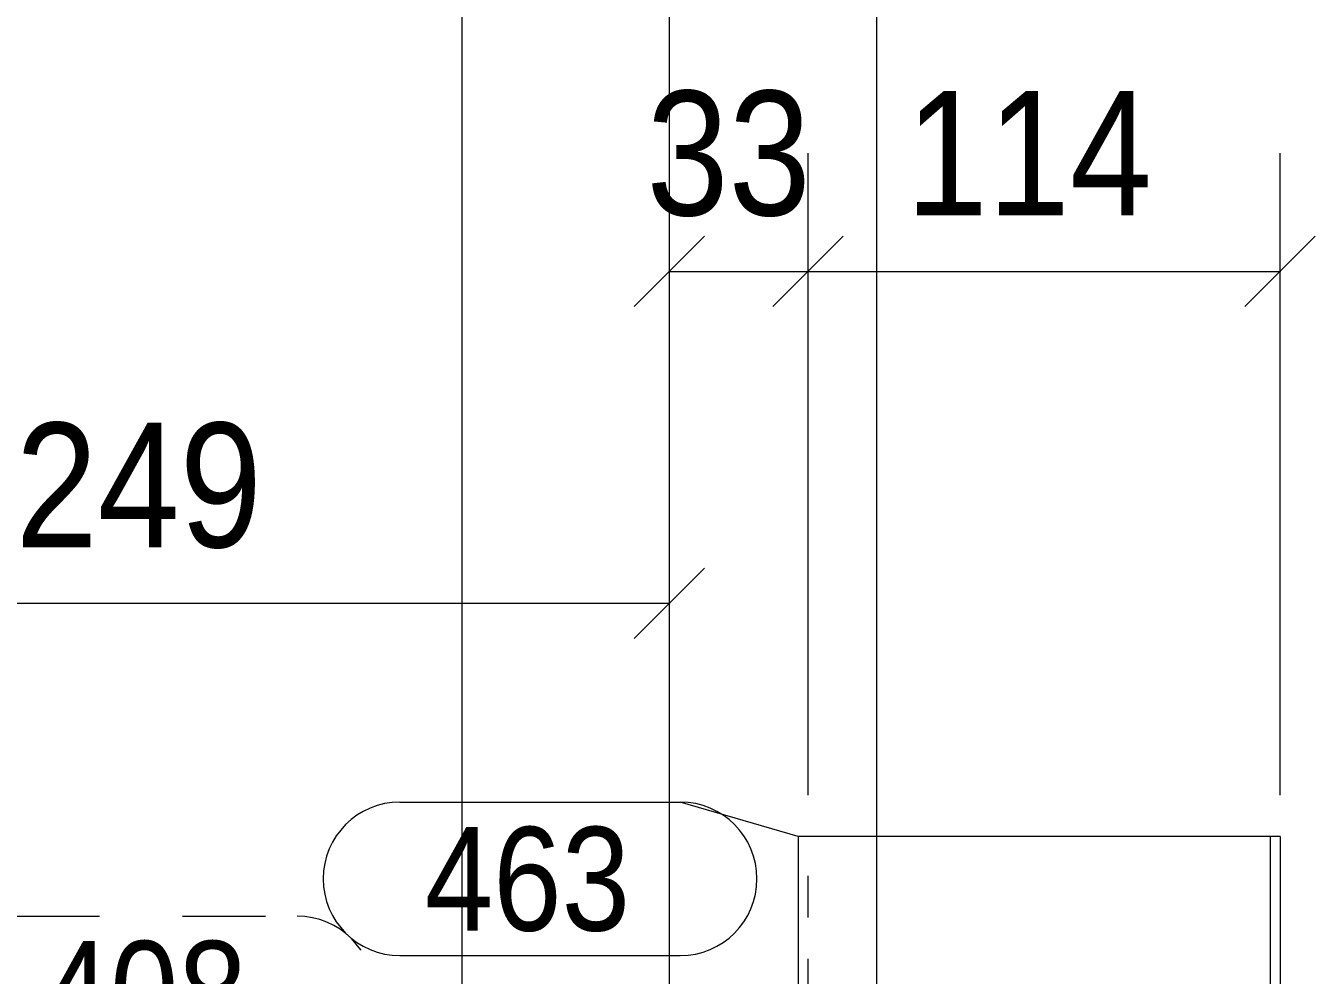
# Model space of a CAD drawing. Header units: millimetres. Extents: x 2 to 825, y 1 to 579.
# Drawn here: x 69.82 to 100.92, y 499.04 to 521.92 of the extents above; entities that cross this region are included whole.
import ezdxf

# ---------------------------------------------------------------- set-up
doc = ezdxf.new("R2010")
doc.units = ezdxf.units.MM
for name, pattern in [('XKITLINE00', [0]), ('XKITLINE01', [4, 1, -1, 1, -1]), ('XKITLINE02', [4, 2, -2])]:
    doc.linetypes.add(name, pattern=pattern)
for name, color, linetype, lineweight in [('Dimensions', 7, 'Continuous', 0), ('Part', 2, 'Continuous', 0), ('PartMark', 7, 'Continuous', 0)]:
    doc.layers.add(name, color=color, linetype=linetype, lineweight=lineweight)
doc.styles.add('ARIAL', font='ARIAL.TTF')

# ---------------------------------------------------------------- blocks, each defined once
blk = doc.blocks.new('*A44')
at = {"layer": 'Part', "color": 2, "linetype": 'XKITLINE00', "lineweight": 0}
for p, q in [((100.072, 502.378), (88.449, 502.378)), ((88.449, 502.378), (88.449, 491.404)), ((99.83, 502.378), (99.83, 491.28)), ((100.072, 502.378), (100.072, 491.294))]:
    blk.add_line(p, q, dxfattribs=at)
at = {"layer": 'Part', "color": 7, "linetype": 'XKITLINE01', "lineweight": 0}
for p, q in [((88.69, 482.428), (88.69, 502.378)), ((88.449, 491.404), (88.449, 482.428)), ((99.83, 491.28), (99.83, 482.428)), ((100.072, 491.294), (100.072, 482.428)), ((100.072, 482.428), (88.449, 482.428))]:
    blk.add_line(p, q, dxfattribs=at)
blk = doc.blocks.new('*A176')
at = {"layer": 'PartMark', "color": 7, "linetype": 'XKITLINE02', "lineweight": 0}
for p, q in [((69.603, 500.46), (76.366, 500.46)), ((69.603, 496.76), (76.366, 496.76)), ((76.594, 486.718), (76.366, 496.76))]:
    blk.add_line(p, q, dxfattribs=at)
for centre, start, end in [((69.603, 498.61), 90, 270), ((76.366, 498.61), 270, 90)]:
    blk.add_arc(centre, 1.85, start, end, dxfattribs=at)
at = {"layer": 'PartMark', "color": 3, "style": 'ARIAL', "width": 0.85}
blk.add_text('408', height=2.5, dxfattribs=at).set_placement((70.203, 497.36))
blk = doc.blocks.new('*A178')
at = {"layer": 'PartMark', "color": 7, "linetype": 'XKITLINE00', "lineweight": 0}
for p, q in [((78.844, 503.209), (85.607, 503.209)), ((88.449, 502.378), (85.607, 503.209)), ((78.844, 499.509), (85.607, 499.509))]:
    blk.add_line(p, q, dxfattribs=at)
for centre, start, end in [((78.844, 501.359), 90, 270), ((85.607, 501.359), 270, 90)]:
    blk.add_arc(centre, 1.85, start, end, dxfattribs=at)
at = {"layer": 'PartMark', "color": 3, "style": 'ARIAL', "width": 0.85}
blk.add_text('463', height=2.5, dxfattribs=at).set_placement((79.444, 500.109))
blk = doc.blocks.new('*A185')
at = {"layer": 'Dimensions', "color": 7, "linetype": 'XKITLINE00', "lineweight": 0}
for p, q in [((60.479, 489.104), (60.479, 510.85)), ((85.344, 491.41), (85.344, 510.85)), ((61.327, 508.848), (59.63, 507.151)), ((86.193, 508.848), (84.496, 507.151)), ((60.479, 508), (85.344, 508))]:
    blk.add_line(p, q, dxfattribs=at)
at = {"layer": 'Dimensions', "color": 3}
for p in [(60.479, 508), (85.344, 508)]:
    blk.add_point(p, dxfattribs=at)
at = {"layer": 'Dimensions', "color": 3, "style": 'ARIAL', "width": 0.85}
blk.add_text('249', height=3, dxfattribs=at).set_placement((69.574, 509.35))
blk = doc.blocks.new('*A186')
at = {"layer": 'Dimensions', "color": 7, "linetype": 'XKITLINE00', "lineweight": 0}
for p, q in [((80.344, 486.647), (80.344, 534.85)), ((85.344, 491.41), (85.344, 534.85)), ((81.193, 532.848), (79.496, 531.151)), ((86.193, 532.848), (84.496, 531.151)), ((80.344, 532), (85.344, 532))]:
    blk.add_line(p, q, dxfattribs=at)
at = {"layer": 'Dimensions', "color": 3}
for p in [(80.344, 532), (85.344, 532)]:
    blk.add_point(p, dxfattribs=at)
at = {"layer": 'Dimensions', "color": 3, "style": 'ARIAL', "width": 0.85}
blk.add_text('50', height=3, dxfattribs=at).set_placement((80.619, 533.35))
blk = doc.blocks.new('*A187')
at = {"layer": 'Dimensions', "color": 7, "linetype": 'XKITLINE00', "lineweight": 0}
for p, q in [((85.344, 491.41), (85.344, 534.4)), ((90.344, 486.647), (90.344, 534.4)), ((86.193, 532.848), (84.496, 531.151)), ((91.193, 532.848), (89.496, 531.151)), ((85.344, 532), (90.344, 532))]:
    blk.add_line(p, q, dxfattribs=at)
at = {"layer": 'Dimensions', "color": 3}
for p in [(85.344, 532), (90.344, 532)]:
    blk.add_point(p, dxfattribs=at)
at = {"layer": 'Dimensions', "color": 3, "style": 'ARIAL', "width": 0.85}
blk.add_text('50', height=3, dxfattribs=at).set_placement((85.619, 527.65))
blk = doc.blocks.new('*A188')
at = {"layer": 'Dimensions', "color": 7, "linetype": 'XKITLINE00', "lineweight": 0}
for p, q in [((85.344, 491.41), (85.344, 518.85)), ((88.69, 503.378), (88.69, 518.85)), ((86.193, 516.848), (84.496, 515.151)), ((89.539, 516.848), (87.842, 515.151)), ((85.344, 516), (88.69, 516))]:
    blk.add_line(p, q, dxfattribs=at)
at = {"layer": 'Dimensions', "color": 3}
for p in [(85.344, 516), (88.69, 516)]:
    blk.add_point(p, dxfattribs=at)
at = {"layer": 'Dimensions', "color": 3, "style": 'ARIAL', "width": 0.85}
blk.add_text('33', height=3, dxfattribs=at).set_placement((84.792, 517.35))
blk = doc.blocks.new('*A189')
at = {"layer": 'Dimensions', "color": 7, "linetype": 'XKITLINE00', "lineweight": 0}
for p, q in [((88.69, 503.378), (88.69, 518.85)), ((100.072, 503.378), (100.072, 518.85)), ((89.539, 516.848), (87.842, 515.151)), ((100.92, 516.848), (99.223, 515.151)), ((88.69, 516), (100.072, 516))]:
    blk.add_line(p, q, dxfattribs=at)
at = {"layer": 'Dimensions', "color": 3}
for p in [(88.69, 516), (100.072, 516)]:
    blk.add_point(p, dxfattribs=at)
at = {"layer": 'Dimensions', "color": 3, "style": 'ARIAL', "width": 0.85}
blk.add_text('114', height=3, dxfattribs=at).set_placement((91.043, 517.35))

msp = doc.modelspace()

# ---------------------------------------------------------------- block references
at = {"lineweight": 0}
for name in ['*A186', '*A187', '*A188', '*A189', '*A185', '*A178', '*A44', '*A176']:
    msp.add_blockref(name, (0, 0), dxfattribs=at)

doc.saveas('drawing.dxf')
